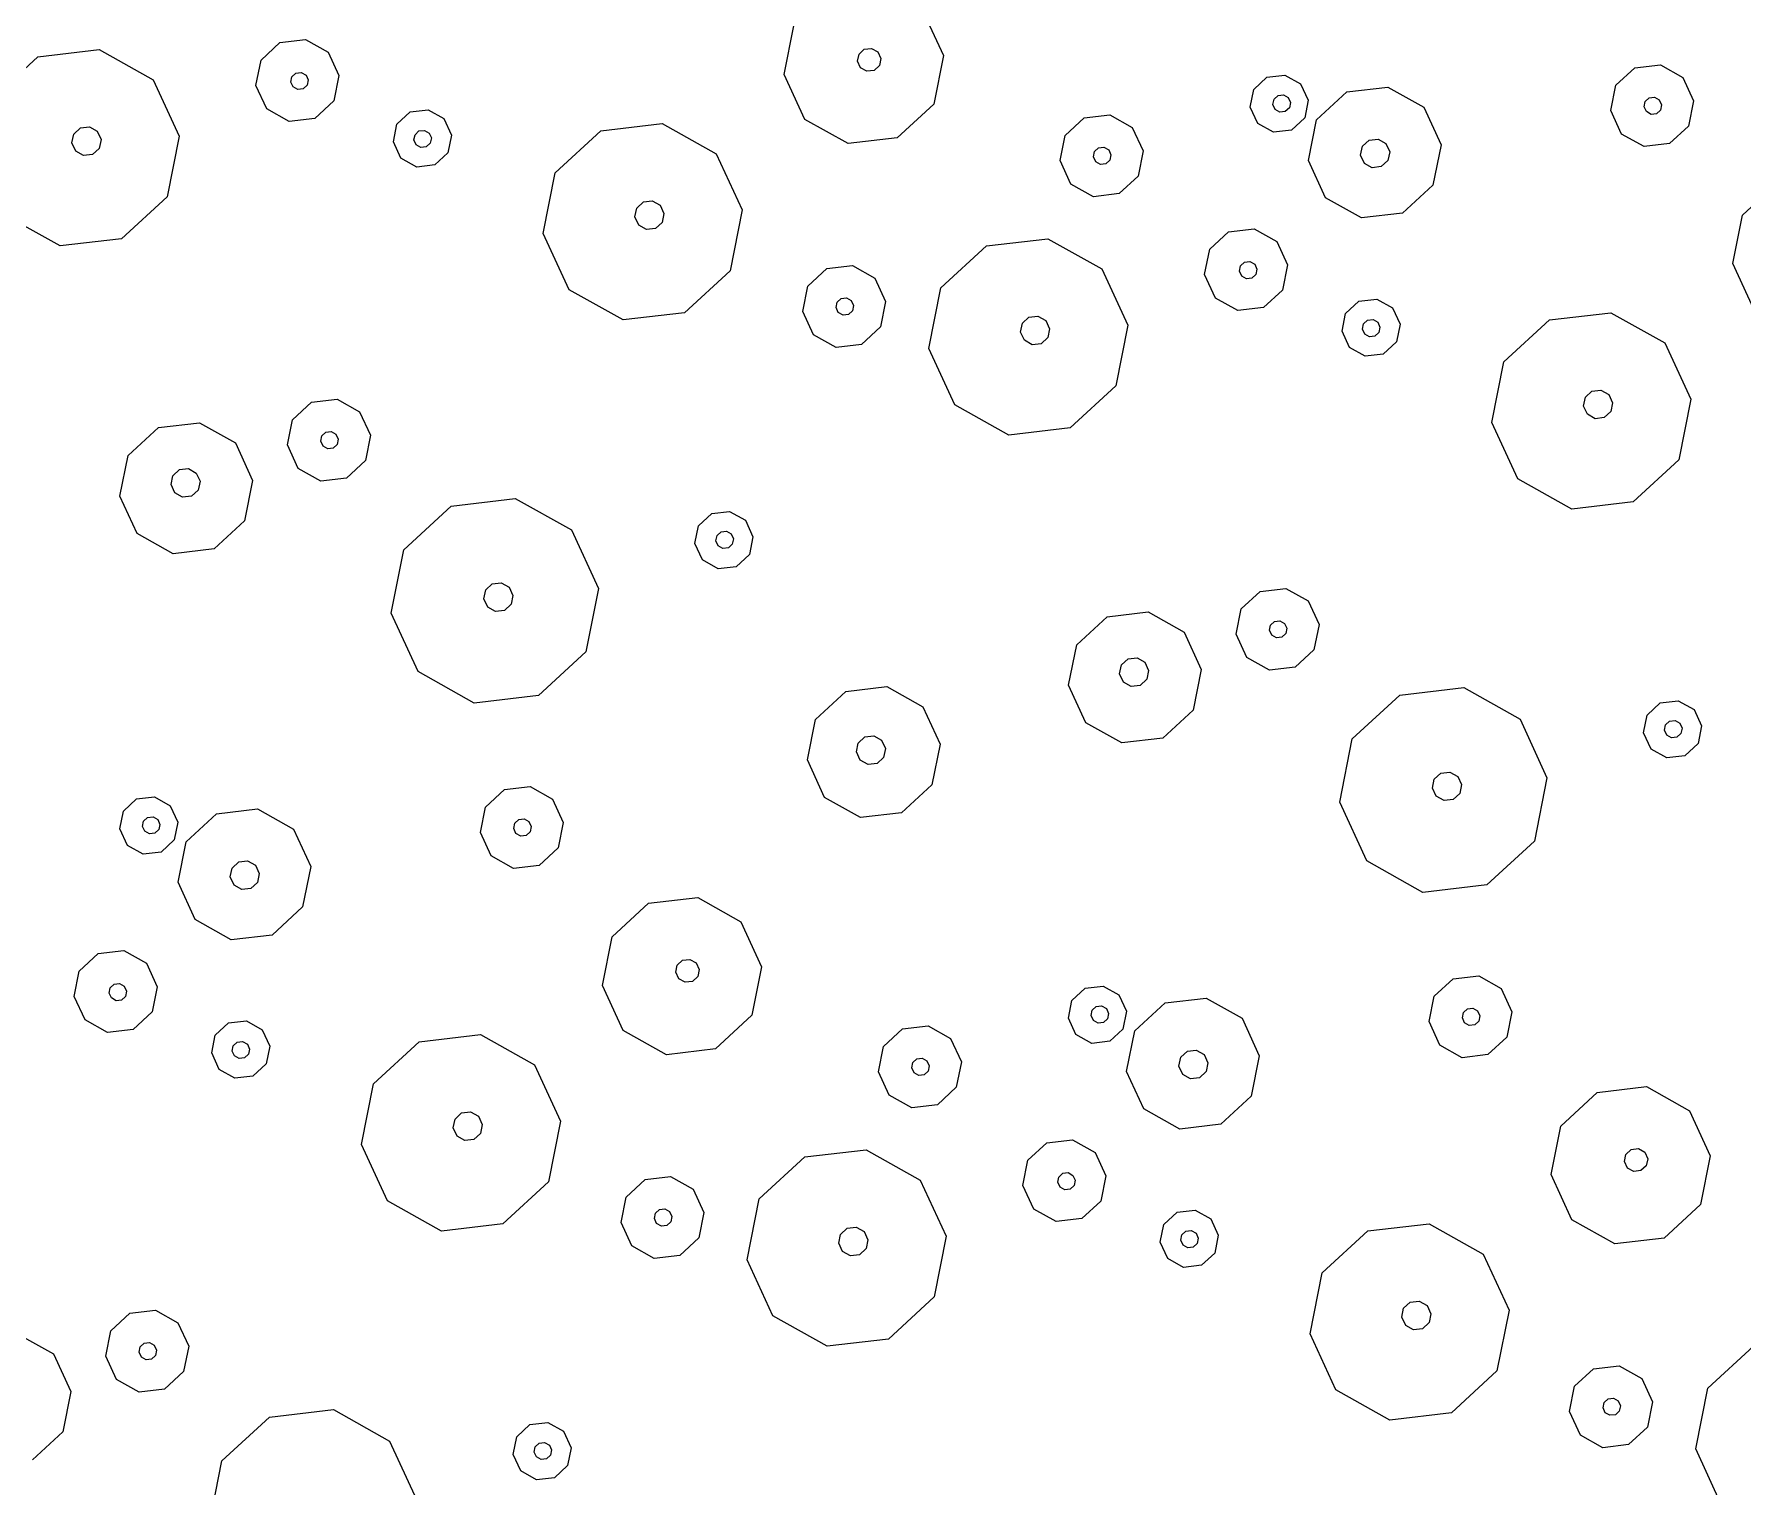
# Model space of a CAD drawing. Header units: metres. Extents: x -2858 to 512, y -1995 to 1252.
# Drawn here: x -538.752 to -535.477, y 375.199 to 377.983 of the extents above; entities that cross this region are included whole.
import ezdxf
from ezdxf.lldxf.tags import DXFTag

# ---------------------------------------------------------------- set-up
doc = ezdxf.new("R2010")
doc.units = ezdxf.units.M
doc.layers.add('Calque commun', color=7, linetype='Continuous')
tags = doc.linetypes.add('HIDDENX2', pattern=[0.75, 0.5, -0.25]).pattern_tags.tags
tags[6:7] = [DXFTag(74, 4), DXFTag(75, 0), DXFTag(340, '0'), DXFTag(46, 1.0), DXFTag(50, 0.0), DXFTag(44, 0.0), DXFTag(45, 0.0)]
tags[4:5] = [DXFTag(74, 4), DXFTag(75, 0), DXFTag(340, '0'), DXFTag(46, 1.0), DXFTag(50, 0.0), DXFTag(44, 0.0), DXFTag(45, 0.0)]

# ---------------------------------------------------------------- blocks, each defined once
blk = doc.blocks.new('pattern')
at = {"layer": 'Calque commun', "color": 54, "linetype": 'Continuous', "lineweight": 9}
for p, q in [((72.1612, 107.1917), (72.114, 107.0828)), ((72.114, 107.0828), (72.0118, 107.0225)), ((72.0118, 107.0225), (71.8937, 107.0338)), ((72.102, 106.961), (72.1446, 106.9861)), ((72.1446, 106.9861), (72.1938, 106.9814)), ((72.1938, 106.9814), (72.2309, 106.9487)), ((72.0823, 106.9156), (72.102, 106.961)), ((72.2309, 106.9487), (72.2416, 106.9004)), ((72.0931, 106.8673), (72.0823, 106.9156)), ((72.1445, 106.9105), (72.1487, 106.92)), ((72.1487, 106.92), (72.1576, 106.9253)), ((72.1576, 106.9253), (72.1679, 106.9243)), ((72.1679, 106.9243), (72.1757, 106.9174)), ((72.1757, 106.9174), (72.178, 106.9073)), ((72.1468, 106.9004), (72.1445, 106.9105)), ((72.1546, 106.8935), (72.1468, 106.9004)), ((72.1649, 106.8925), (72.1546, 106.8935)), ((72.1738, 106.8978), (72.1649, 106.8925)), ((72.178, 106.9073), (72.1738, 106.8978)), ((72.2416, 106.9004), (72.2219, 106.8551)), ((72.1301, 106.8346), (72.0931, 106.8673)), ((72.2219, 106.8551), (72.1794, 106.8299)), ((72.1794, 106.8299), (72.1301, 106.8346)), ((71.6771, 106.729), (71.7588, 106.7772)), ((71.7588, 106.7772), (71.8533, 106.7682)), ((71.8533, 106.7682), (71.9245, 106.7054)), ((71.6393, 106.6419), (71.6771, 106.729)), ((71.9245, 106.7054), (71.9451, 106.6128)), ((72.1546, 106.639), (72.2568, 106.6994)), ((72.2568, 106.6994), (72.3749, 106.6881)), ((72.3749, 106.6881), (72.4639, 106.6096)), ((71.6599, 106.5492), (71.6393, 106.6419)), ((71.7555, 106.6305), (71.761, 106.6432)), ((71.7585, 106.617), (71.7555, 106.6305)), ((71.761, 106.6432), (71.7729, 106.6503)), ((71.7729, 106.6503), (71.7867, 106.6489)), ((71.7867, 106.6489), (71.7971, 106.6398)), ((71.8001, 106.6263), (71.7946, 106.6136)), ((71.7971, 106.6398), (71.8001, 106.6263)), ((72.1074, 106.5302), (72.1546, 106.639)), ((71.7689, 106.6078), (71.7585, 106.617)), ((71.7827, 106.6065), (71.7689, 106.6078)), ((71.7946, 106.6136), (71.7827, 106.6065)), ((71.9451, 106.6128), (71.9073, 106.5257)), ((72.4639, 106.6096), (72.4897, 106.4938)), ((71.7311, 106.4864), (71.6599, 106.5492)), ((71.9073, 106.5257), (71.8256, 106.4774)), ((72.1332, 106.4144), (72.1074, 106.5302)), ((72.2527, 106.516), (72.2596, 106.5318)), ((72.2596, 106.5318), (72.2745, 106.5406)), ((72.2745, 106.5406), (72.2917, 106.539)), ((72.2917, 106.539), (72.3047, 106.5275)), ((72.3047, 106.5275), (72.3084, 106.5107)), ((72.2564, 106.4991), (72.2527, 106.516)), ((72.2694, 106.4876), (72.2564, 106.4991)), ((72.3015, 106.4948), (72.2866, 106.486)), ((72.3084, 106.5107), (72.3015, 106.4948)), ((72.4897, 106.4938), (72.4425, 106.3849)), ((71.8256, 106.4774), (71.7311, 106.4864)), ((72.2866, 106.486), (72.2694, 106.4876)), ((72.2221, 106.3358), (72.1332, 106.4144)), ((72.4425, 106.3849), (72.3403, 106.3246)), ((72.3403, 106.3246), (72.2221, 106.3358)), ((71.7053, 106.2163), (71.7249, 106.2617)), ((71.7249, 106.2617), (71.7675, 106.2868)), ((71.7675, 106.2868), (71.8167, 106.2821)), ((71.8167, 106.2821), (71.8538, 106.2494)), ((71.8538, 106.2494), (71.8646, 106.2011)), ((71.716, 106.1681), (71.7053, 106.2163)), ((71.7675, 106.2112), (71.7716, 106.2207)), ((71.7697, 106.2011), (71.7675, 106.2112)), ((71.7775, 106.1942), (71.7697, 106.2011)), ((71.7716, 106.2207), (71.7805, 106.226)), ((71.7878, 106.1932), (71.7775, 106.1942)), ((71.7805, 106.226), (71.7909, 106.225)), ((71.7968, 106.1985), (71.7878, 106.1932)), ((71.7909, 106.225), (71.7987, 106.2181)), ((71.8009, 106.208), (71.7968, 106.1985)), ((71.7987, 106.2181), (71.8009, 106.208)), ((71.8646, 106.2011), (71.8449, 106.1558)), ((71.0604, 106.1351), (71.0742, 106.1668)), ((71.0742, 106.1668), (71.104, 106.1844)), ((71.104, 106.1844), (71.1385, 106.1812)), ((71.1385, 106.1812), (71.1644, 106.1582)), ((71.7531, 106.1353), (71.716, 106.1681)), ((71.068, 106.1013), (71.0604, 106.1351)), ((71.0982, 106.1322), (71.1023, 106.1418)), ((71.1005, 106.1221), (71.0982, 106.1322)), ((71.1023, 106.1418), (71.1113, 106.147)), ((71.1113, 106.147), (71.1216, 106.1461)), ((71.1216, 106.1461), (71.1294, 106.1392)), ((71.1317, 106.1291), (71.1275, 106.1195)), ((71.1294, 106.1392), (71.1317, 106.1291)), ((71.1644, 106.1582), (71.1719, 106.1245)), ((71.8023, 106.1306), (71.7531, 106.1353)), ((71.8449, 106.1558), (71.8023, 106.1306)), ((72.4193, 106.1281), (72.4491, 106.1457)), ((72.4491, 106.1457), (72.4835, 106.1424)), ((72.4835, 106.1424), (72.5095, 106.1195)), ((71.0939, 106.0784), (71.068, 106.1013)), ((71.1082, 106.1152), (71.1005, 106.1221)), ((71.1186, 106.1142), (71.1082, 106.1152)), ((71.1275, 106.1195), (71.1186, 106.1142)), ((71.1719, 106.1245), (71.1582, 106.0927)), ((72.4055, 106.0964), (72.4193, 106.1281)), ((72.413, 106.0626), (72.4055, 106.0964)), ((72.4449, 106.0936), (72.4491, 106.1031)), ((72.4491, 106.1031), (72.458, 106.1084)), ((72.458, 106.1084), (72.4683, 106.1074)), ((72.4683, 106.1074), (72.4761, 106.1005)), ((72.4761, 106.1005), (72.4784, 106.0904)), ((72.5095, 106.1195), (72.517, 106.0857)), ((71.1283, 106.0751), (71.0939, 106.0784)), ((71.1582, 106.0927), (71.1283, 106.0751)), ((71.3459, 106.0125), (71.4523, 106.0753)), ((71.4523, 106.0753), (71.5754, 106.0636)), ((71.5754, 106.0636), (71.6681, 105.9818)), ((72.4472, 106.0835), (72.4449, 106.0936)), ((72.455, 106.0766), (72.4472, 106.0835)), ((72.4653, 106.0756), (72.455, 106.0766)), ((72.4743, 106.0809), (72.4653, 106.0756)), ((72.4784, 106.0904), (72.4743, 106.0809)), ((72.517, 106.0857), (72.5032, 106.054)), ((72.439, 106.0397), (72.413, 106.0626)), ((72.4734, 106.0364), (72.439, 106.0397)), ((72.5032, 106.054), (72.4734, 106.0364)), ((71.2967, 105.8991), (71.3459, 106.0125)), ((72.1105, 105.9571), (72.1786, 105.9973)), ((72.1786, 105.9973), (72.2574, 105.9898)), ((71.6681, 105.9818), (71.6949, 105.8612)), ((72.2574, 105.9898), (72.3167, 105.9374)), ((72.0791, 105.8845), (72.1105, 105.9571)), ((72.3167, 105.9374), (72.3339, 105.8602)), ((71.3236, 105.7784), (71.2967, 105.8991)), ((71.4579, 105.8834), (71.4648, 105.8992)), ((71.4648, 105.8992), (71.4797, 105.908)), ((71.4797, 105.908), (71.497, 105.9064)), ((71.497, 105.9064), (71.5099, 105.8949)), ((72.1862, 105.8927), (72.2011, 105.9015)), ((72.2011, 105.9015), (72.2183, 105.8998)), ((72.2183, 105.8998), (72.2313, 105.8884)), ((72.4783, 105.8914), (72.5208, 105.9166)), ((72.5208, 105.9166), (72.57, 105.9119)), ((72.57, 105.9119), (72.6071, 105.8791)), ((71.4617, 105.8665), (71.4579, 105.8834)), ((71.4747, 105.855), (71.4617, 105.8665)), ((71.5137, 105.878), (71.5068, 105.8622)), ((71.5099, 105.8949), (71.5137, 105.878)), ((72.0963, 105.8073), (72.0791, 105.8845)), ((72.1793, 105.8768), (72.1862, 105.8927)), ((72.1831, 105.8599), (72.1793, 105.8768)), ((72.235, 105.8715), (72.2282, 105.8556)), ((72.2313, 105.8884), (72.235, 105.8715)), ((72.4586, 105.8461), (72.4783, 105.8914)), ((72.6071, 105.8791), (72.6179, 105.8309)), ((71.4919, 105.8534), (71.4747, 105.855)), ((71.5068, 105.8622), (71.4919, 105.8534)), ((71.6949, 105.8612), (71.6458, 105.7477)), ((72.196, 105.8485), (72.1831, 105.8599)), ((72.2133, 105.8468), (72.196, 105.8485)), ((72.2282, 105.8556), (72.2133, 105.8468)), ((72.3339, 105.8602), (72.3024, 105.7876)), ((72.4693, 105.7978), (72.4586, 105.8461)), ((72.5195, 105.8439), (72.5236, 105.8534)), ((72.5217, 105.8337), (72.5195, 105.8439)), ((72.5295, 105.8269), (72.5217, 105.8337)), ((72.5236, 105.8534), (72.5326, 105.8587)), ((72.5326, 105.8587), (72.5429, 105.8577)), ((72.5429, 105.8577), (72.5507, 105.8508)), ((72.5529, 105.8407), (72.5488, 105.8311)), ((72.5507, 105.8508), (72.5529, 105.8407)), ((72.1556, 105.7549), (72.0963, 105.8073)), ((72.5399, 105.8259), (72.5295, 105.8269)), ((72.5488, 105.8311), (72.5399, 105.8259)), ((72.6179, 105.8309), (72.5982, 105.7855)), ((72.7686, 105.7406), (72.8708, 105.801)), ((72.8708, 105.801), (72.989, 105.7897)), ((70.6214, 105.7338), (70.7236, 105.7942)), ((70.7236, 105.7942), (70.8417, 105.7829)), ((70.8417, 105.7829), (70.9307, 105.7044)), ((71.4163, 105.6966), (71.3236, 105.7784)), ((72.3024, 105.7876), (72.2343, 105.7474)), ((72.5064, 105.7651), (72.4693, 105.7978)), ((72.5982, 105.7855), (72.5556, 105.7604)), ((72.989, 105.7897), (73.0779, 105.7112)), ((71.6458, 105.7477), (71.5393, 105.6849)), ((72.2343, 105.7474), (72.1556, 105.7549)), ((72.5556, 105.7604), (72.5064, 105.7651)), ((72.7214, 105.6318), (72.7686, 105.7406)), ((70.4119, 105.7076), (70.3742, 105.6205)), ((70.5742, 105.625), (70.6214, 105.7338)), ((70.9307, 105.7044), (70.9565, 105.5886)), ((72.2031, 105.6788), (72.2169, 105.7106)), ((72.2169, 105.7106), (72.2467, 105.7282)), ((72.2467, 105.7282), (72.2811, 105.7249)), ((72.2811, 105.7249), (72.3071, 105.702)), ((73.0779, 105.7112), (73.1037, 105.5953)), ((71.5393, 105.6849), (71.4163, 105.6966)), ((72.2106, 105.6451), (72.2031, 105.6788)), ((72.2387, 105.6785), (72.2429, 105.688)), ((72.241, 105.6683), (72.2387, 105.6785)), ((72.2429, 105.688), (72.2518, 105.6933)), ((72.2518, 105.6933), (72.2621, 105.6923)), ((72.2621, 105.6923), (72.2699, 105.6854)), ((72.2722, 105.6753), (72.2681, 105.6657)), ((72.2699, 105.6854), (72.2722, 105.6753)), ((72.3071, 105.702), (72.3146, 105.6682)), ((72.2366, 105.6221), (72.2106, 105.6451)), ((72.2488, 105.6615), (72.241, 105.6683)), ((72.2591, 105.6605), (72.2488, 105.6615)), ((72.2681, 105.6657), (72.2591, 105.6605)), ((72.3146, 105.6682), (72.3008, 105.6365)), ((72.8736, 105.6334), (72.8885, 105.6422)), ((72.8885, 105.6422), (72.9057, 105.6406)), ((72.9057, 105.6406), (72.9187, 105.6291)), ((70.3742, 105.6205), (70.2924, 105.5722)), ((70.6, 105.5092), (70.5742, 105.625)), ((70.7195, 105.6108), (70.7264, 105.6266)), ((70.7233, 105.5939), (70.7195, 105.6108)), ((70.7264, 105.6266), (70.7413, 105.6354)), ((70.7413, 105.6354), (70.7585, 105.6338)), ((70.7585, 105.6338), (70.7715, 105.6224)), ((70.7752, 105.6055), (70.7684, 105.5896)), ((70.7715, 105.6224), (70.7752, 105.6055)), ((72.271, 105.6189), (72.2366, 105.6221)), ((72.3008, 105.6365), (72.271, 105.6189)), ((72.7472, 105.5159), (72.7214, 105.6318)), ((72.8667, 105.6176), (72.8736, 105.6334)), ((72.8705, 105.6007), (72.8667, 105.6176)), ((72.9225, 105.6122), (72.9156, 105.5964)), ((72.9187, 105.6291), (72.9225, 105.6122)), ((70.2924, 105.5722), (70.1979, 105.5812)), ((70.7362, 105.5824), (70.7233, 105.5939)), ((70.7535, 105.5808), (70.7362, 105.5824)), ((70.7684, 105.5896), (70.7535, 105.5808)), ((70.9565, 105.5886), (70.9093, 105.4797)), ((72.8835, 105.5892), (72.8705, 105.6007)), ((72.9007, 105.5876), (72.8835, 105.5892)), ((72.9156, 105.5964), (72.9007, 105.5876)), ((73.1037, 105.5953), (73.0565, 105.4865)), ((72.4805, 105.4942), (72.5002, 105.5396)), ((72.5002, 105.5396), (72.5428, 105.5647)), ((72.5428, 105.5647), (72.592, 105.56)), ((72.592, 105.56), (72.629, 105.5273)), ((70.689, 105.4306), (70.6, 105.5092)), ((71.4183, 105.4909), (71.4609, 105.5161)), ((71.4609, 105.5161), (71.5101, 105.5114)), ((71.5101, 105.5114), (71.5472, 105.4787)), ((72.629, 105.5273), (72.6398, 105.479)), ((72.8362, 105.4374), (72.7472, 105.5159)), ((70.9093, 105.4797), (70.8071, 105.4194)), ((71.3986, 105.4456), (71.4183, 105.4909)), ((71.5472, 105.4787), (71.5579, 105.4304)), ((72.4913, 105.446), (72.4805, 105.4942)), ((72.5427, 105.4891), (72.5468, 105.4986)), ((72.545, 105.479), (72.5427, 105.4891)), ((72.5527, 105.4721), (72.545, 105.479)), ((72.5468, 105.4986), (72.5558, 105.5039)), ((72.5558, 105.5039), (72.5661, 105.5029)), ((72.572, 105.4764), (72.5631, 105.4711)), ((72.5661, 105.5029), (72.5739, 105.496)), ((72.5762, 105.4859), (72.572, 105.4764)), ((72.5739, 105.496), (72.5762, 105.4859)), ((72.6398, 105.479), (72.6201, 105.4337)), ((73.0565, 105.4865), (72.9543, 105.4261)), ((73.5361, 105.4439), (73.5499, 105.4757)), ((73.5499, 105.4757), (73.5797, 105.4933)), ((73.5797, 105.4933), (73.6141, 105.49)), ((73.6141, 105.49), (73.6401, 105.4671)), ((71.4094, 105.3973), (71.3986, 105.4456)), ((71.4608, 105.4405), (71.465, 105.45)), ((71.465, 105.45), (71.4739, 105.4553)), ((71.4739, 105.4553), (71.4842, 105.4543)), ((71.4842, 105.4543), (71.492, 105.4474)), ((71.492, 105.4474), (71.4943, 105.4373)), ((72.5283, 105.4132), (72.4913, 105.446)), ((72.5631, 105.4711), (72.5527, 105.4721)), ((73.5436, 105.4101), (73.5361, 105.4439)), ((73.5739, 105.4411), (73.578, 105.4506)), ((73.5761, 105.4309), (73.5739, 105.4411)), ((73.578, 105.4506), (73.5869, 105.4559)), ((73.5869, 105.4559), (73.5973, 105.4549)), ((73.5973, 105.4549), (73.6051, 105.448)), ((73.6051, 105.448), (73.6073, 105.4379)), ((73.6401, 105.4671), (73.6476, 105.4333)), ((70.8071, 105.4194), (70.689, 105.4306)), ((71.4631, 105.4303), (71.4608, 105.4405)), ((71.4709, 105.4234), (71.4631, 105.4303)), ((71.4812, 105.4225), (71.4709, 105.4234)), ((71.4901, 105.4277), (71.4812, 105.4225)), ((71.4943, 105.4373), (71.4901, 105.4277)), ((71.5579, 105.4304), (71.5382, 105.385)), ((71.6334, 105.3806), (71.7015, 105.4208)), ((71.7015, 105.4208), (71.7802, 105.4133)), ((71.7802, 105.4133), (71.8395, 105.3609)), ((72.5775, 105.4085), (72.5283, 105.4132)), ((72.6201, 105.4337), (72.5775, 105.4085)), ((72.9543, 105.4261), (72.8362, 105.4374)), ((73.5696, 105.3872), (73.5436, 105.4101)), ((73.5839, 105.4241), (73.5761, 105.4309)), ((73.5943, 105.4231), (73.5839, 105.4241)), ((73.6032, 105.4284), (73.5943, 105.4231)), ((73.6073, 105.4379), (73.6032, 105.4284)), ((73.6476, 105.4333), (73.6338, 105.4015)), ((70.1918, 105.3565), (70.2343, 105.3816)), ((70.2343, 105.3816), (70.2836, 105.3769)), ((70.2836, 105.3769), (70.3206, 105.3442)), ((71.4464, 105.3646), (71.4094, 105.3973)), ((71.5382, 105.385), (71.4957, 105.3599)), ((71.6019, 105.308), (71.6334, 105.3806)), ((73.0445, 105.3646), (73.0871, 105.3897)), ((73.0871, 105.3897), (73.1363, 105.3851)), ((73.1363, 105.3851), (73.1734, 105.3523)), ((73.604, 105.3839), (73.5696, 105.3872)), ((73.6338, 105.4015), (73.604, 105.3839)), ((70.1721, 105.3111), (70.1918, 105.3565)), ((70.3206, 105.3442), (70.3314, 105.296)), ((71.4957, 105.3599), (71.4464, 105.3646)), ((71.8395, 105.3609), (71.8567, 105.2837)), ((73.0248, 105.3193), (73.0445, 105.3646)), ((73.1734, 105.3523), (73.1841, 105.3041)), ((70.1828, 105.2629), (70.1721, 105.3111)), ((70.2343, 105.306), (70.2384, 105.3155)), ((70.2384, 105.3155), (70.2474, 105.3208)), ((70.2474, 105.3208), (70.2577, 105.3198)), ((70.2577, 105.3198), (70.2655, 105.313)), ((70.2655, 105.313), (70.2677, 105.3028)), ((71.7018, 105.3065), (71.7167, 105.3153)), ((71.7167, 105.3153), (71.7339, 105.3137)), ((71.7339, 105.3137), (71.7469, 105.3022)), ((73.0356, 105.271), (73.0248, 105.3193)), ((73.087, 105.3141), (73.0911, 105.3237)), ((73.0893, 105.304), (73.087, 105.3141)), ((73.0911, 105.3237), (73.1001, 105.3289)), ((73.1001, 105.3289), (73.1104, 105.3279)), ((73.1104, 105.3279), (73.1182, 105.3211)), ((73.1205, 105.3109), (73.1163, 105.3014)), ((73.1182, 105.3211), (73.1205, 105.3109)), ((73.7724, 105.2079), (73.8216, 105.3213)), ((70.2365, 105.2959), (70.2343, 105.306)), ((70.2443, 105.289), (70.2365, 105.2959)), ((70.2547, 105.288), (70.2443, 105.289)), ((70.2636, 105.2933), (70.2547, 105.288)), ((70.2677, 105.3028), (70.2636, 105.2933)), ((70.3314, 105.296), (70.3117, 105.2506)), ((71.6191, 105.2308), (71.6019, 105.308)), ((71.6949, 105.2906), (71.7018, 105.3065)), ((71.6986, 105.2737), (71.6949, 105.2906)), ((71.7506, 105.2853), (71.7437, 105.2694)), ((71.7469, 105.3022), (71.7506, 105.2853)), ((71.8567, 105.2837), (71.8253, 105.2111)), ((73.0971, 105.2971), (73.0893, 105.304)), ((73.1074, 105.2961), (73.0971, 105.2971)), ((73.1163, 105.3014), (73.1074, 105.2961)), ((73.1841, 105.3041), (73.1644, 105.2587)), ((70.2199, 105.2301), (70.1828, 105.2629)), ((70.3117, 105.2506), (70.2691, 105.2254)), ((71.7116, 105.2623), (71.6986, 105.2737)), ((71.7288, 105.2606), (71.7116, 105.2623)), ((71.7437, 105.2694), (71.7288, 105.2606)), ((73.0726, 105.2383), (73.0356, 105.271)), ((73.1644, 105.2587), (73.1219, 105.2336)), ((70.2691, 105.2254), (70.2199, 105.2301)), ((70.8723, 105.1912), (70.8861, 105.2229)), ((70.8861, 105.2229), (70.9159, 105.2405)), ((70.9159, 105.2405), (70.9503, 105.2372)), ((70.9503, 105.2372), (70.9763, 105.2143)), ((70.9763, 105.2143), (70.9838, 105.1805)), ((71.6784, 105.1784), (71.6191, 105.2308)), ((73.1219, 105.2336), (73.0726, 105.2383)), ((70.8798, 105.1574), (70.8723, 105.1912)), ((70.9118, 105.1884), (70.9159, 105.1979)), ((70.914, 105.1783), (70.9118, 105.1884)), ((70.9159, 105.1979), (70.9248, 105.2032)), ((70.9248, 105.2032), (70.9352, 105.2022)), ((70.9352, 105.2022), (70.9429, 105.1954)), ((70.9452, 105.1852), (70.9411, 105.1757)), ((70.9429, 105.1954), (70.9452, 105.1852)), ((70.9838, 105.1805), (70.97, 105.1488)), ((71.8253, 105.2111), (71.7571, 105.1709)), ((72.6196, 105.1326), (72.7013, 105.1809)), ((72.7013, 105.1809), (72.7958, 105.1719)), ((73.7993, 105.0873), (73.7724, 105.2079)), ((70.9058, 105.1345), (70.8798, 105.1574)), ((70.9218, 105.1714), (70.914, 105.1783)), ((70.9321, 105.1704), (70.9218, 105.1714)), ((70.9411, 105.1757), (70.9321, 105.1704)), ((70.97, 105.1488), (70.9402, 105.1312)), ((71.7571, 105.1709), (71.6784, 105.1784)), ((72.7958, 105.1719), (72.867, 105.1091)), ((70.9402, 105.1312), (70.9058, 105.1345)), ((72.0739, 105.103), (72.142, 105.1432)), ((72.142, 105.1432), (72.2208, 105.1357)), ((72.2208, 105.1357), (72.2801, 105.0834)), ((72.5818, 105.0455), (72.6196, 105.1326)), ((70.5774, 105.0519), (70.6455, 105.0921)), ((70.6455, 105.0921), (70.7242, 105.0846)), ((70.7242, 105.0846), (70.7835, 105.0322)), ((72.0425, 105.0304), (72.0739, 105.103)), ((72.2801, 105.0834), (72.2973, 105.0061)), ((72.867, 105.1091), (72.8876, 105.0164)), ((73.0971, 105.0427), (73.1993, 105.103)), ((73.1993, 105.103), (73.3174, 105.0918)), ((73.3174, 105.0918), (73.4064, 105.0132)), ((73.8919, 105.0055), (73.7993, 105.0873)), ((70.5459, 104.9793), (70.5774, 105.0519)), ((72.7035, 105.0469), (72.7154, 105.0539)), ((72.7154, 105.0539), (72.7292, 105.0526)), ((72.7292, 105.0526), (72.7396, 105.0434)), ((74.1214, 105.0566), (74.015, 104.9937)), ((70.7835, 105.0322), (70.8007, 104.955)), ((72.0597, 104.9532), (72.0425, 105.0304)), ((72.1429, 105.0146), (72.1498, 105.0304)), ((72.1498, 105.0304), (72.1647, 105.0392)), ((72.1647, 105.0392), (72.1819, 105.0376)), ((72.1819, 105.0376), (72.1949, 105.0261)), ((72.1949, 105.0261), (72.1986, 105.0093)), ((72.6024, 104.9529), (72.5818, 105.0455)), ((72.698, 105.0342), (72.7035, 105.0469)), ((72.701, 105.0206), (72.698, 105.0342)), ((72.7114, 105.0115), (72.701, 105.0206)), ((72.7371, 105.0172), (72.7252, 105.0102)), ((72.7426, 105.0299), (72.7371, 105.0172)), ((72.7396, 105.0434), (72.7426, 105.0299)), ((72.8876, 105.0164), (72.8498, 104.9293)), ((73.0499, 104.9338), (73.0971, 105.0427)), ((70.6461, 104.9716), (70.653, 104.9875)), ((70.653, 104.9875), (70.6679, 104.9963)), ((70.6679, 104.9963), (70.6851, 104.9946)), ((70.6851, 104.9946), (70.6981, 104.9832)), ((70.6981, 104.9832), (70.7019, 104.9663)), ((70.9254, 104.9409), (70.9451, 104.9862)), ((70.9451, 104.9862), (70.9877, 105.0114)), ((70.9877, 105.0114), (71.0369, 105.0067)), ((71.0369, 105.0067), (71.0739, 104.974)), ((72.1466, 104.9977), (72.1429, 105.0146)), ((72.1596, 104.9862), (72.1466, 104.9977)), ((72.1768, 104.9846), (72.1596, 104.9862)), ((72.1917, 104.9934), (72.1768, 104.9846)), ((72.1986, 105.0093), (72.1917, 104.9934)), ((72.2973, 105.0061), (72.2658, 104.9336)), ((72.7252, 105.0102), (72.7114, 105.0115)), ((73.4064, 105.0132), (73.4322, 104.8974)), ((74.015, 104.9937), (73.8919, 105.0055)), ((70.5631, 104.9021), (70.5459, 104.9793)), ((70.6499, 104.9547), (70.6461, 104.9716)), ((70.6628, 104.9433), (70.6499, 104.9547)), ((70.695, 104.9504), (70.6801, 104.9416)), ((70.7019, 104.9663), (70.695, 104.9504)), ((70.8007, 104.955), (70.7693, 104.8824)), ((70.9904, 104.9482), (70.9994, 104.9535)), ((70.9994, 104.9535), (71.0097, 104.9525)), ((71.0097, 104.9525), (71.0175, 104.9456)), ((71.0739, 104.974), (71.0847, 104.9257)), ((72.119, 104.9008), (72.0597, 104.9532)), ((72.6736, 104.89), (72.6024, 104.9529)), ((70.6801, 104.9416), (70.6628, 104.9433)), ((70.9362, 104.8926), (70.9254, 104.9409)), ((70.9863, 104.9387), (70.9904, 104.9482)), ((70.9886, 104.9285), (70.9863, 104.9387)), ((70.9964, 104.9217), (70.9886, 104.9285)), ((71.0067, 104.9207), (70.9964, 104.9217)), ((71.0156, 104.926), (71.0067, 104.9207)), ((71.0198, 104.9355), (71.0156, 104.926)), ((71.0175, 104.9456), (71.0198, 104.9355)), ((71.0847, 104.9257), (71.065, 104.8803)), ((72.2658, 104.9336), (72.1977, 104.8933)), ((72.8498, 104.9293), (72.7681, 104.881)), ((73.0757, 104.818), (73.0499, 104.9338)), ((73.1952, 104.9196), (73.2021, 104.9355)), ((73.1989, 104.9027), (73.1952, 104.9196)), ((73.2021, 104.9355), (73.217, 104.9443)), ((73.217, 104.9443), (73.2342, 104.9426)), ((73.2342, 104.9426), (73.2472, 104.9312)), ((73.2472, 104.9312), (73.2509, 104.9143)), ((70.6224, 104.8497), (70.5631, 104.9021)), ((70.9732, 104.8599), (70.9362, 104.8926)), ((71.2355, 104.8354), (71.3376, 104.8958)), ((71.3376, 104.8958), (71.4558, 104.8845)), ((71.4558, 104.8845), (71.5447, 104.806)), ((72.1977, 104.8933), (72.119, 104.9008)), ((72.7681, 104.881), (72.6736, 104.89)), ((73.2119, 104.8913), (73.1989, 104.9027)), ((73.2291, 104.8896), (73.2119, 104.8913)), ((73.244, 104.8984), (73.2291, 104.8896)), ((73.2509, 104.9143), (73.244, 104.8984)), ((73.4322, 104.8974), (73.3849, 104.7885)), ((70.7693, 104.8824), (70.7011, 104.8422)), ((71.0224, 104.8552), (70.9732, 104.8599)), ((71.065, 104.8803), (71.0224, 104.8552)), ((70.7011, 104.8422), (70.6224, 104.8497)), ((70.6837, 104.8054), (70.7135, 104.823)), ((70.7135, 104.823), (70.7479, 104.8197)), ((70.7479, 104.8197), (70.7739, 104.7968)), ((71.1883, 104.7266), (71.2355, 104.8354)), ((73.894, 104.7998), (73.9365, 104.8249)), ((73.9365, 104.8249), (73.9858, 104.8202)), ((73.9858, 104.8202), (74.0228, 104.7875)), ((70.6699, 104.7736), (70.6837, 104.8054)), ((70.7097, 104.7828), (70.7186, 104.7881)), ((70.7186, 104.7881), (70.729, 104.7871)), ((70.729, 104.7871), (70.7368, 104.7802)), ((70.7739, 104.7968), (70.7814, 104.763)), ((71.5447, 104.806), (71.5705, 104.6901)), ((73.1646, 104.7395), (73.0757, 104.818)), ((73.3849, 104.7885), (73.2828, 104.7282)), ((73.8743, 104.7544), (73.894, 104.7998)), ((74.0228, 104.7875), (74.0336, 104.7392)), ((70.6774, 104.7399), (70.6699, 104.7736)), ((70.7056, 104.7733), (70.7097, 104.7828)), ((70.7078, 104.7631), (70.7056, 104.7733)), ((70.7156, 104.7563), (70.7078, 104.7631)), ((70.7259, 104.7553), (70.7156, 104.7563)), ((70.7349, 104.7606), (70.7259, 104.7553)), ((70.739, 104.7701), (70.7349, 104.7606)), ((70.7368, 104.7802), (70.739, 104.7701)), ((70.7814, 104.763), (70.7676, 104.7313)), ((73.885, 104.7061), (73.8743, 104.7544)), ((73.9365, 104.7493), (73.9406, 104.7588)), ((73.9406, 104.7588), (73.9496, 104.7641)), ((73.9496, 104.7641), (73.9599, 104.7631)), ((73.9599, 104.7631), (73.9677, 104.7562)), ((73.9677, 104.7562), (73.9699, 104.7461)), ((70.7034, 104.717), (70.6774, 104.7399)), ((70.7676, 104.7313), (70.7378, 104.7137)), ((71.2141, 104.6107), (71.1883, 104.7266)), ((71.3335, 104.7124), (71.3404, 104.7282)), ((71.3404, 104.7282), (71.3553, 104.737)), ((71.3553, 104.737), (71.3726, 104.7354)), ((71.3726, 104.7354), (71.3855, 104.7239)), ((71.3855, 104.7239), (71.3893, 104.707)), ((73.2828, 104.7282), (73.1646, 104.7395)), ((73.9388, 104.7392), (73.9365, 104.7493)), ((73.9465, 104.7323), (73.9388, 104.7392)), ((73.9569, 104.7313), (73.9465, 104.7323)), ((73.9658, 104.7366), (73.9569, 104.7313)), ((73.9699, 104.7461), (73.9658, 104.7366)), ((74.0336, 104.7392), (74.0139, 104.6939)), ((74.109, 104.6894), (74.1771, 104.7296)), ((74.1771, 104.7296), (74.2559, 104.7221)), ((70.7378, 104.7137), (70.7034, 104.717)), ((71.3373, 104.6955), (71.3335, 104.7124)), ((71.3503, 104.684), (71.3373, 104.6955)), ((71.3824, 104.6912), (71.3675, 104.6824)), ((71.3893, 104.707), (71.3824, 104.6912)), ((71.5705, 104.6901), (71.5233, 104.5813)), ((72.6674, 104.6653), (72.71, 104.6905)), ((72.71, 104.6905), (72.7592, 104.6858)), ((73.9221, 104.6734), (73.885, 104.7061)), ((74.0139, 104.6939), (73.9713, 104.6687)), ((74.0776, 104.6168), (74.109, 104.6894)), ((70.967, 104.6344), (71.0096, 104.6595)), ((71.0096, 104.6595), (71.0588, 104.6548)), ((71.0588, 104.6548), (71.0959, 104.6221)), ((71.3675, 104.6824), (71.3503, 104.684)), ((72.6478, 104.62), (72.6674, 104.6653)), ((72.7592, 104.6858), (72.7963, 104.653)), ((73.9713, 104.6687), (73.9221, 104.6734)), ((70.9473, 104.589), (70.967, 104.6344)), ((71.0959, 104.6221), (71.1066, 104.5738)), ((72.71, 104.6148), (72.7141, 104.6244)), ((72.7141, 104.6244), (72.723, 104.6296)), ((72.723, 104.6296), (72.7334, 104.6287)), ((72.7334, 104.6287), (72.7412, 104.6218)), ((72.7963, 104.653), (72.8071, 104.6048)), ((71.0095, 104.5839), (71.0137, 104.5934)), ((71.0137, 104.5934), (71.0226, 104.5987)), ((71.0226, 104.5987), (71.0329, 104.5977)), ((71.0329, 104.5977), (71.0407, 104.5909)), ((71.0407, 104.5909), (71.043, 104.5807)), ((71.303, 104.5322), (71.2141, 104.6107)), ((72.6585, 104.5717), (72.6478, 104.62)), ((72.7122, 104.6047), (72.71, 104.6148)), ((72.72, 104.5978), (72.7122, 104.6047)), ((72.7303, 104.5968), (72.72, 104.5978)), ((72.7393, 104.6021), (72.7303, 104.5968)), ((72.7434, 104.6116), (72.7393, 104.6021)), ((72.7412, 104.6218), (72.7434, 104.6116)), ((72.8071, 104.6048), (72.7874, 104.5594)), ((74.0947, 104.5396), (74.0776, 104.6168)), ((70.9581, 104.5408), (70.9473, 104.589)), ((71.0118, 104.5738), (71.0095, 104.5839)), ((71.0196, 104.5669), (71.0118, 104.5738)), ((71.0299, 104.5659), (71.0196, 104.5669)), ((71.0388, 104.5712), (71.0299, 104.5659)), ((71.043, 104.5807), (71.0388, 104.5712)), ((71.1066, 104.5738), (71.0869, 104.5285)), ((71.5233, 104.5813), (71.4211, 104.521)), ((72.0029, 104.5387), (72.0167, 104.5705)), ((72.0167, 104.5705), (72.0465, 104.5881)), ((72.0465, 104.5881), (72.081, 104.5848)), ((72.081, 104.5848), (72.1069, 104.5619)), ((72.1069, 104.5619), (72.1144, 104.5281)), ((72.6956, 104.539), (72.6585, 104.5717)), ((72.7874, 104.5594), (72.7448, 104.5343)), ((70.9952, 104.508), (70.9581, 104.5408)), ((71.0869, 104.5285), (71.0444, 104.5033)), ((71.4211, 104.521), (71.303, 104.5322)), ((72.0105, 104.5049), (72.0029, 104.5387)), ((72.0407, 104.5359), (72.0448, 104.5454)), ((72.043, 104.5257), (72.0407, 104.5359)), ((72.0507, 104.5189), (72.043, 104.5257)), ((72.0448, 104.5454), (72.0538, 104.5507)), ((72.0538, 104.5507), (72.0641, 104.5497)), ((72.0641, 104.5497), (72.0719, 104.5428)), ((72.0742, 104.5327), (72.07, 104.5232)), ((72.0719, 104.5428), (72.0742, 104.5327)), ((72.1144, 104.5281), (72.1007, 104.4964)), ((72.7448, 104.5343), (72.6956, 104.539)), ((73.348, 104.5), (73.3618, 104.5317)), ((73.3618, 104.5317), (73.3916, 104.5493)), ((73.3916, 104.5493), (73.426, 104.5461)), ((73.426, 104.5461), (73.452, 104.5232)), ((71.0444, 104.5033), (70.9952, 104.508)), ((72.0364, 104.482), (72.0105, 104.5049)), ((72.0611, 104.5179), (72.0507, 104.5189)), ((72.07, 104.5232), (72.0611, 104.5179)), ((72.1007, 104.4964), (72.0709, 104.4788)), ((73.3555, 104.4662), (73.348, 104.5)), ((73.3874, 104.4972), (73.3916, 104.5068)), ((73.3897, 104.4871), (73.3874, 104.4972)), ((73.3916, 104.5068), (73.4005, 104.512)), ((73.4005, 104.512), (73.4108, 104.5111)), ((73.4108, 104.5111), (73.4186, 104.5042)), ((73.4209, 104.4941), (73.4167, 104.4845)), ((73.4186, 104.5042), (73.4209, 104.4941)), ((73.452, 104.5232), (73.4595, 104.4894)), ((71.4917, 104.4141), (71.5113, 104.4594)), ((71.5113, 104.4594), (71.5539, 104.4846)), ((71.5539, 104.4846), (71.6031, 104.4799)), ((71.6031, 104.4799), (71.6402, 104.4471)), ((72.0709, 104.4788), (72.0364, 104.482)), ((72.2884, 104.4161), (72.3948, 104.479)), ((72.3948, 104.479), (72.5179, 104.4673)), ((72.5179, 104.4673), (72.6105, 104.3854)), ((73.3815, 104.4433), (73.3555, 104.4662)), ((73.3975, 104.4802), (73.3897, 104.4871)), ((73.4078, 104.4792), (73.3975, 104.4802)), ((73.4167, 104.4845), (73.4078, 104.4792)), ((73.4595, 104.4894), (73.4457, 104.4576)), ((71.6402, 104.4471), (71.6509, 104.3989)), ((73.4159, 104.44), (73.3815, 104.4433)), ((73.4457, 104.4576), (73.4159, 104.44)), ((71.5024, 104.3658), (71.4917, 104.4141)), ((71.5538, 104.4089), (71.558, 104.4185)), ((71.5561, 104.3988), (71.5538, 104.4089)), ((71.5639, 104.3919), (71.5561, 104.3988)), ((71.558, 104.4185), (71.5669, 104.4237)), ((71.5669, 104.4237), (71.5773, 104.4228)), ((71.5832, 104.3962), (71.5742, 104.3909)), ((71.5773, 104.4228), (71.585, 104.4159)), ((71.5873, 104.4057), (71.5832, 104.3962)), ((71.585, 104.4159), (71.5873, 104.4057)), ((71.6509, 104.3989), (71.6313, 104.3535)), ((72.2392, 104.3027), (72.2884, 104.4161)), ((73.053, 104.3607), (73.1211, 104.4009)), ((73.1211, 104.4009), (73.1999, 104.3934)), ((73.1999, 104.3934), (73.2592, 104.3411)), ((71.5395, 104.3331), (71.5024, 104.3658)), ((71.5742, 104.3909), (71.5639, 104.3919)), ((72.6105, 104.3854), (72.6374, 104.2648)), ((73.0216, 104.2881), (73.053, 104.3607)), ((71.5887, 104.3284), (71.5395, 104.3331)), ((71.6313, 104.3535), (71.5887, 104.3284)), ((73.2592, 104.3411), (73.2764, 104.2638)), ((72.2661, 104.1821), (72.2392, 104.3027)), ((72.4004, 104.287), (72.4073, 104.3029)), ((72.4073, 104.3029), (72.4222, 104.3117)), ((72.4222, 104.3117), (72.4395, 104.31)), ((72.4395, 104.31), (72.4524, 104.2986)), ((72.4524, 104.2986), (72.4562, 104.2817)), ((73.1218, 104.2804), (73.1287, 104.2963)), ((73.1287, 104.2963), (73.1436, 104.3051)), ((73.1436, 104.3051), (73.1608, 104.3035)), ((73.1608, 104.3035), (73.1738, 104.292)), ((73.4011, 104.2497), (73.4208, 104.2951)), ((73.4208, 104.2951), (73.4633, 104.3202)), ((73.4633, 104.3202), (73.5126, 104.3155)), ((73.5126, 104.3155), (73.5496, 104.2828)), ((71.0864, 104.2274), (71.1681, 104.2757)), ((71.1681, 104.2757), (71.2626, 104.2667)), ((71.2626, 104.2667), (71.3338, 104.2039)), ((72.4042, 104.2701), (72.4004, 104.287)), ((72.4172, 104.2587), (72.4042, 104.2701)), ((72.4493, 104.2658), (72.4344, 104.257)), ((72.4562, 104.2817), (72.4493, 104.2658)), ((72.6374, 104.2648), (72.5883, 104.1514)), ((73.0388, 104.2109), (73.0216, 104.2881)), ((73.1256, 104.2635), (73.1218, 104.2804)), ((73.1385, 104.2521), (73.1256, 104.2635)), ((73.1775, 104.2751), (73.1707, 104.2592)), ((73.1738, 104.292), (73.1775, 104.2751)), ((73.2764, 104.2638), (73.2449, 104.1913)), ((73.4661, 104.257), (73.4751, 104.2623)), ((73.4751, 104.2623), (73.4854, 104.2613)), ((73.5496, 104.2828), (73.5604, 104.2345)), ((72.4344, 104.257), (72.4172, 104.2587)), ((73.1558, 104.2505), (73.1385, 104.2521)), ((73.1707, 104.2592), (73.1558, 104.2505)), ((73.4118, 104.2014), (73.4011, 104.2497)), ((73.462, 104.2475), (73.4661, 104.257)), ((73.4642, 104.2374), (73.462, 104.2475)), ((73.472, 104.2305), (73.4642, 104.2374)), ((73.4824, 104.2295), (73.472, 104.2305)), ((73.4913, 104.2348), (73.4824, 104.2295)), ((73.4854, 104.2613), (73.4932, 104.2545)), ((73.4954, 104.2443), (73.4913, 104.2348)), ((73.4932, 104.2545), (73.4954, 104.2443)), ((73.5604, 104.2345), (73.5407, 104.1892)), ((71.0486, 104.1403), (71.0864, 104.2274)), ((71.3338, 104.2039), (71.3544, 104.1112)), ((71.5639, 104.1375), (71.6661, 104.1978)), ((71.6661, 104.1978), (71.7842, 104.1866)), ((73.0981, 104.1585), (73.0388, 104.2109)), ((73.4489, 104.1687), (73.4118, 104.2014)), ((71.7842, 104.1866), (71.8732, 104.108)), ((72.3588, 104.1003), (72.2661, 104.1821)), ((73.2449, 104.1913), (73.1768, 104.151)), ((73.4981, 104.164), (73.4489, 104.1687)), ((73.5407, 104.1892), (73.4981, 104.164)), ((71.1648, 104.129), (71.1704, 104.1417)), ((71.1704, 104.1417), (71.1823, 104.1487)), ((71.1823, 104.1487), (71.1961, 104.1474)), ((71.1961, 104.1474), (71.2064, 104.1382)), ((71.2064, 104.1382), (71.2094, 104.1247)), ((71.5167, 104.0286), (71.5639, 104.1375)), ((72.5883, 104.1514), (72.4818, 104.0885)), ((73.1768, 104.151), (73.0981, 104.1585)), ((73.1594, 104.1142), (73.1892, 104.1318)), ((73.1892, 104.1318), (73.2236, 104.1285)), ((71.1679, 104.1154), (71.1648, 104.129)), ((71.1782, 104.1063), (71.1679, 104.1154)), ((71.192, 104.105), (71.1782, 104.1063)), ((71.2039, 104.112), (71.192, 104.105)), ((71.2094, 104.1247), (71.2039, 104.112)), ((71.3544, 104.1112), (71.3167, 104.0241)), ((71.8732, 104.108), (71.899, 103.9922)), ((72.4818, 104.0885), (72.3588, 104.1003)), ((73.1456, 104.0825), (73.1594, 104.1142)), ((73.2236, 104.1285), (73.2496, 104.1056)), ((73.2496, 104.1056), (73.2571, 104.0719)), ((73.1531, 104.0487), (73.1456, 104.0825)), ((73.1812, 104.0821), (73.1854, 104.0916)), ((73.1835, 104.072), (73.1812, 104.0821)), ((73.1913, 104.0651), (73.1835, 104.072)), ((73.1854, 104.0916), (73.1943, 104.0969)), ((73.1943, 104.0969), (73.2046, 104.0959)), ((73.2106, 104.0694), (73.2016, 104.0641)), ((73.2046, 104.0959), (73.2124, 104.0891)), ((73.2147, 104.0789), (73.2106, 104.0694)), ((73.2124, 104.0891), (73.2147, 104.0789)), ((73.2571, 104.0719), (73.2433, 104.0401)), ((71.6689, 104.0303), (71.6838, 104.0391)), ((71.6838, 104.0391), (71.701, 104.0374)), ((71.701, 104.0374), (71.714, 104.026)), ((73.1791, 104.0258), (73.1531, 104.0487)), ((73.2016, 104.0641), (73.1913, 104.0651)), ((73.2433, 104.0401), (73.2135, 104.0225)), ((71.3167, 104.0241), (71.2349, 103.9758)), ((71.5425, 103.9128), (71.5167, 104.0286)), ((71.662, 104.0144), (71.6689, 104.0303)), ((71.6658, 103.9975), (71.662, 104.0144)), ((71.7177, 104.0091), (71.7109, 103.9932)), ((71.714, 104.026), (71.7177, 104.0091)), ((73.2135, 104.0225), (73.1791, 104.0258)), ((71.6787, 103.9861), (71.6658, 103.9975)), ((71.696, 103.9844), (71.6787, 103.9861)), ((71.7109, 103.9932), (71.696, 103.9844)), ((71.899, 103.9922), (71.8518, 103.8833)), ((71.6315, 103.8343), (71.5425, 103.9128)), ((72.3608, 103.8946), (72.4034, 103.9197)), ((72.4034, 103.9197), (72.4526, 103.915)), ((72.4526, 103.915), (72.4897, 103.8823)), ((71.8518, 103.8833), (71.7496, 103.823)), ((72.3411, 103.8492), (72.3608, 103.8946)), ((72.4897, 103.8823), (72.5004, 103.834)), ((72.3519, 103.8009), (72.3411, 103.8492)), ((72.4033, 103.8441), (72.4074, 103.8536)), ((72.4056, 103.834), (72.4033, 103.8441)), ((72.4074, 103.8536), (72.4164, 103.8589)), ((72.4164, 103.8589), (72.4267, 103.8579)), ((72.4267, 103.8579), (72.4345, 103.851)), ((72.4368, 103.8409), (72.4326, 103.8314)), ((72.4345, 103.851), (72.4368, 103.8409)), ((71.7496, 103.823), (71.6315, 103.8343)), ((72.4134, 103.8271), (72.4056, 103.834)), ((72.4237, 103.8261), (72.4134, 103.8271)), ((72.4326, 103.8314), (72.4237, 103.8261)), ((72.5004, 103.834), (72.4807, 103.7887)), ((72.5759, 103.7842), (72.644, 103.8244)), ((72.644, 103.8244), (72.7227, 103.8169)), ((72.7227, 103.8169), (72.782, 103.7646)), ((72.3889, 103.7682), (72.3519, 103.8009)), ((72.4807, 103.7887), (72.4382, 103.7635)), ((72.5444, 103.7116), (72.5759, 103.7842)), ((72.4382, 103.7635), (72.3889, 103.7682)), ((72.782, 103.7646), (72.7992, 103.6874)), ((72.5616, 103.6344), (72.5444, 103.7116)), ((72.6374, 103.6943), (72.6443, 103.7101)), ((72.6443, 103.7101), (72.6592, 103.7189)), ((72.6592, 103.7189), (72.6764, 103.7173)), ((72.6764, 103.7173), (72.6894, 103.7058)), ((72.6894, 103.7058), (72.6931, 103.6889)), ((72.6411, 103.6774), (72.6374, 103.6943)), ((72.6541, 103.6659), (72.6411, 103.6774)), ((72.6862, 103.6731), (72.6713, 103.6643)), ((72.6931, 103.6889), (72.6862, 103.6731)), ((72.7992, 103.6874), (72.7678, 103.6148)), ((71.8286, 103.6266), (71.8584, 103.6441)), ((71.8584, 103.6441), (71.8928, 103.6409)), ((71.8928, 103.6409), (71.9188, 103.618)), ((72.6713, 103.6643), (72.6541, 103.6659)), ((71.8148, 103.5948), (71.8286, 103.6266)), ((71.8584, 103.6016), (71.8673, 103.6069)), ((71.8673, 103.6069), (71.8777, 103.6059)), ((71.9188, 103.618), (71.9263, 103.5842)), ((72.6209, 103.5821), (72.5616, 103.6344)), ((72.7678, 103.6148), (72.6996, 103.5746)), ((71.8223, 103.561), (71.8148, 103.5948)), ((71.8543, 103.592), (71.8584, 103.6016)), ((71.8565, 103.5819), (71.8543, 103.592)), ((71.8643, 103.575), (71.8565, 103.5819)), ((71.8746, 103.5741), (71.8643, 103.575)), ((71.8836, 103.5793), (71.8746, 103.5741)), ((71.8777, 103.6059), (71.8854, 103.599)), ((71.8877, 103.5889), (71.8836, 103.5793)), ((71.8854, 103.599), (71.8877, 103.5889)), ((71.9263, 103.5842), (71.9125, 103.5524)), ((72.6996, 103.5746), (72.6209, 103.5821)), ((71.8483, 103.5381), (71.8223, 103.561)), ((71.9125, 103.5524), (71.8827, 103.5348)), ((71.8827, 103.5348), (71.8483, 103.5381)), ((71.8876, 103.3899), (71.9302, 103.415)), ((71.9302, 103.415), (71.9794, 103.4103)), ((71.9794, 103.4103), (72.0164, 103.3776)), ((71.8679, 103.3445), (71.8876, 103.3899)), ((72.0164, 103.3776), (72.0272, 103.3293)), ((71.9288, 103.3423), (71.9329, 103.3518)), ((71.9329, 103.3518), (71.9419, 103.3571)), ((71.9419, 103.3571), (71.9522, 103.3561)), ((71.9522, 103.3561), (71.96, 103.3493)), ((71.96, 103.3493), (71.9623, 103.3391)), ((71.8787, 103.2962), (71.8679, 103.3445)), ((71.9311, 103.3322), (71.9288, 103.3423)), ((71.9389, 103.3253), (71.9311, 103.3322)), ((71.9492, 103.3243), (71.9389, 103.3253)), ((71.9581, 103.3296), (71.9492, 103.3243)), ((71.9623, 103.3391), (71.9581, 103.3296)), ((72.0272, 103.3293), (72.0075, 103.284)), ((71.9157, 103.2635), (71.8787, 103.2962)), ((72.0075, 103.284), (71.9649, 103.2588)), ((72.178, 103.2391), (72.2801, 103.2994)), ((72.2801, 103.2994), (72.3983, 103.2882)), ((72.3983, 103.2882), (72.4872, 103.2096)), ((71.9649, 103.2588), (71.9157, 103.2635)), ((72.1308, 103.1302), (72.178, 103.2391)), ((72.4872, 103.2096), (72.513, 103.0938)), ((72.1566, 103.0144), (72.1308, 103.1302)), ((72.276, 103.116), (72.2829, 103.1319)), ((72.2798, 103.0991), (72.276, 103.116)), ((72.2829, 103.1319), (72.2978, 103.1407)), ((72.2978, 103.1407), (72.3151, 103.139)), ((72.3151, 103.139), (72.328, 103.1276)), ((72.328, 103.1276), (72.3318, 103.1107)), ((72.2928, 103.0877), (72.2798, 103.0991)), ((72.31, 103.086), (72.2928, 103.0877)), ((72.3249, 103.0948), (72.31, 103.086)), ((72.3318, 103.1107), (72.3249, 103.0948)), ((72.2455, 102.9358), (72.1566, 103.0144)), ((72.3636, 102.9246), (72.2455, 102.9358))]:
    blk.add_line(p, q, dxfattribs=at)
at = {"layer": 'Calque commun', "color": 7, "linetype": 'Continuous', "lineweight": 9}
mesh = blk.add_polyface(dxfattribs=at)
corners = [(70.8497, 113.5412), (53.8349, 19.1692), (74.7282, 106.3237), (76.0435, 113.5984), (74.769, 106.1763), (58.8077, 18.2701), (114.1703, 105.207), (114.1703, 98.5387)]
mesh.append_faces([[corners[k] for k in face] for face in [(3, 4, 6)]], dxfattribs={"vtx0": -1, "vtx1": -1, "color": 7})
mesh.append_faces([[corners[k] for k in face] for face in [(3, 2, 4)]], dxfattribs={"vtx0": -1, "vtx2": -1, "color": 7})
mesh.append_faces([[corners[k] for k in face] for face in [(5, 2, 1)]], dxfattribs={"vtx1": -1, "color": 7})
mesh.append_faces([[corners[k] for k in face] for face in [(0, 1, 2), (3, 0, 2)]], dxfattribs={"vtx1": -1, "vtx2": -1, "color": 7})
mesh.append_faces([[corners[k] for k in face] for face in [(4, 7, 6)]], dxfattribs={"vtx2": -1, "color": 7})

msp = doc.modelspace()

# ---------------------------------------------------------------- linework, layer by layer
at = {"layer": 'Calque commun', "color": 3, "linetype": 'HIDDENX2', "lineweight": 18, "extrusion": (0, 0, -1)}
msp.add_arc((494.5277, 544.1418), 162.6468, 258.823451, 321.396966, dxfattribs=at)
msp.add_arc((494.5277, 544.1418), 162.6468, 258.823451, 321.396966, dxfattribs=at)
msp.add_arc((494.5277, 544.1418), 162.6468, 258.823451, 321.396966, dxfattribs=at)

# ---------------------------------------------------------------- block references
at = {"layer": 'Calque commun', "color": 0, "linetype": 'ByBlock', "lineweight": -2, "rotation": 228.1617603435354}
msp.add_blockref('pattern', (-567.2453, 500.4263), dxfattribs=at)

doc.saveas('drawing.dxf')
